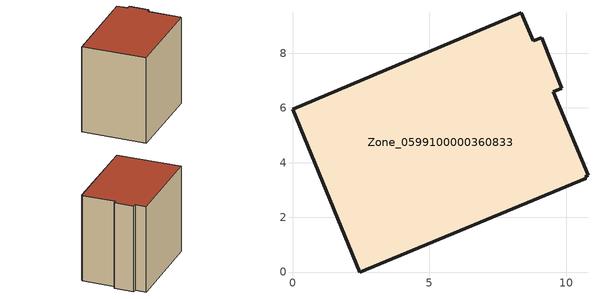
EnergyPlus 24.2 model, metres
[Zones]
Zone_0599100000360833
 floor ground (C_G): 9.85,6.73 9.53,6.6 10.8,3.53 10.71,3.49 10.73,3.43 2.46,0 0,5.96 8.37,9.47 8.79,8.46 9.11,8.56 z0
 wall outside (C_F): 8.37,9.47 0,5.96 2.46,0 10.73,3.43 10.71,3.49 10.8,3.53 9.53,6.6 9.85,6.73 9.11,8.56 8.79,8.46 8.37,9.47 z0:8.86
 roof outside (C_R): 2.46,0 10.73,3.43 10.71,3.49 10.8,3.53 9.53,6.6 9.85,6.73 9.11,8.56 8.79,8.46 8.37,9.47 0,5.96 z8.86
[BUILDING]
Pand.0599100000360833: North Axis=0; Terrain=City; Loads Convergence Tolerance Value=0.04; Temperature Convergence Tolerance Value=0.4; Solar Distribution=FullExterior; Maximum Number of Warmup Days=25; Minimum Number of Warmup Days=1
[Site:Location]
Rotterdam.The.Hague.AP_ZH_NLD Design_Conditions: Latitude=51.96; Longitude=4.45; Time Zone=1; Elevation=-4.5
[SITE:GROUNDTEMPERATURE:BUILDINGSURFACE]
18, 18, 18, 18, 18, 18, 18, 18, 18, 18, 18, 18
[MATERIAL] Thermal Absorptance=0.9; Solar Absorptance=0.7; Visible Absorptance=0.7
Name | Roughness | Thickness | Conductivity | Density | Specific Heat
G.TI.1992-2005 | MediumSmooth | 0.15 | 0.06 | 540 | 1210
F.TI.1992-2005 | Rough | 0.3 | 0.12 | 1920 | 840
R.TI.1992-2005 | MediumRough | 0.2 | 0.08 | 1500 | 1000
[CONSTRUCTION]
C_G: G.TI.1992-2005
C_F: F.TI.1992-2005
C_R: R.TI.1992-2005
[ZONE]
Zone_0599100000360833: Type=1; Multiplier=1; Ceiling Height=Autocalculate; Volume=Autocalculate; Floor Area=autocalculate; Part of Total Floor Area=Yes
[ZONEINFILTRATION:DESIGNFLOWRATE]
Infil_Zone_0599100000360833: Zone or ZoneList or Space or SpaceList=Zone_0599100000360833; Schedule=AlwaysOn; Design Flow Rate Calculation Method=Flow/Area; Flow Rate per Floor Area=0.0015; Constant Term Coefficient=1; Temperature Term Coefficient=0; Velocity Term Coefficient=0; Velocity Squared Term Coefficient=0
[HVACTEMPLATE:ZONE:IDEALLOADSAIRSYSTEM]
Zone_0599100000360833: Maximum Heating Supply Air Temperature=50; Minimum Cooling Supply Air Temperature=13; Maximum Heating Supply Air Humidity Ratio=0.0156; Minimum Cooling Supply Air Humidity Ratio=0.0077; Heating Limit=NoLimit; Cooling Limit=NoLimit; Dehumidification Control Type=ConstantSensibleHeatRatio; Cooling Sensible Heat Ratio=0.7; Dehumidification Setpoint=60; Humidification Control Type=None; Humidification Setpoint=30; Outdoor Air Method=None; Outdoor Air Flow Rate per Person=0.00944; Outdoor Air Flow Rate per Zone Floor Area=0; Outdoor Air Flow Rate per Zone=0; Demand Controlled Ventilation Type=None; Outdoor Air Economizer Type=NoEconomizer; Heat Recovery Type=None; Sensible Heat Recovery Effectiveness=0.7; Latent Heat Recovery Effectiveness=0.65
[ZONECONTROL:THERMOSTAT]
ThermostatControl_Zone_0599100000360833: Zone or ZoneList=Zone_0599100000360833; Control Type Schedule=DualSetpointControlType; Control 1=Thermostat_Zone_0599100000360833; Temperature Difference Between Cutout And Setpoint=0
[THERMOSTATSETPOINT:DUALSETPOINT]
Thermostat_Zone_0599100000360833: Heating Setpoint Temperature Schedule=HeatingSetpoint_Zone_0599100000360833; Cooling Setpoint Temperature Schedule=CoolingSetpoint_Zone_0599100000360833
[SCHEDULE:COMPACT]
HeatingSetpoint_Zone_0599100000360833: Through: 12/31, For: AllDays, Until: 24:00, 21
CoolingSetpoint_Zone_0599100000360833: Through: 12/31, For: AllDays, Until: 24:00, 24
DualSetpointControlType: Through: 12/31, For: AllDays, Until: 24:00, 4
AlwaysOn: Through: 12/31, For: AllDays, Until: 24:00, 1
